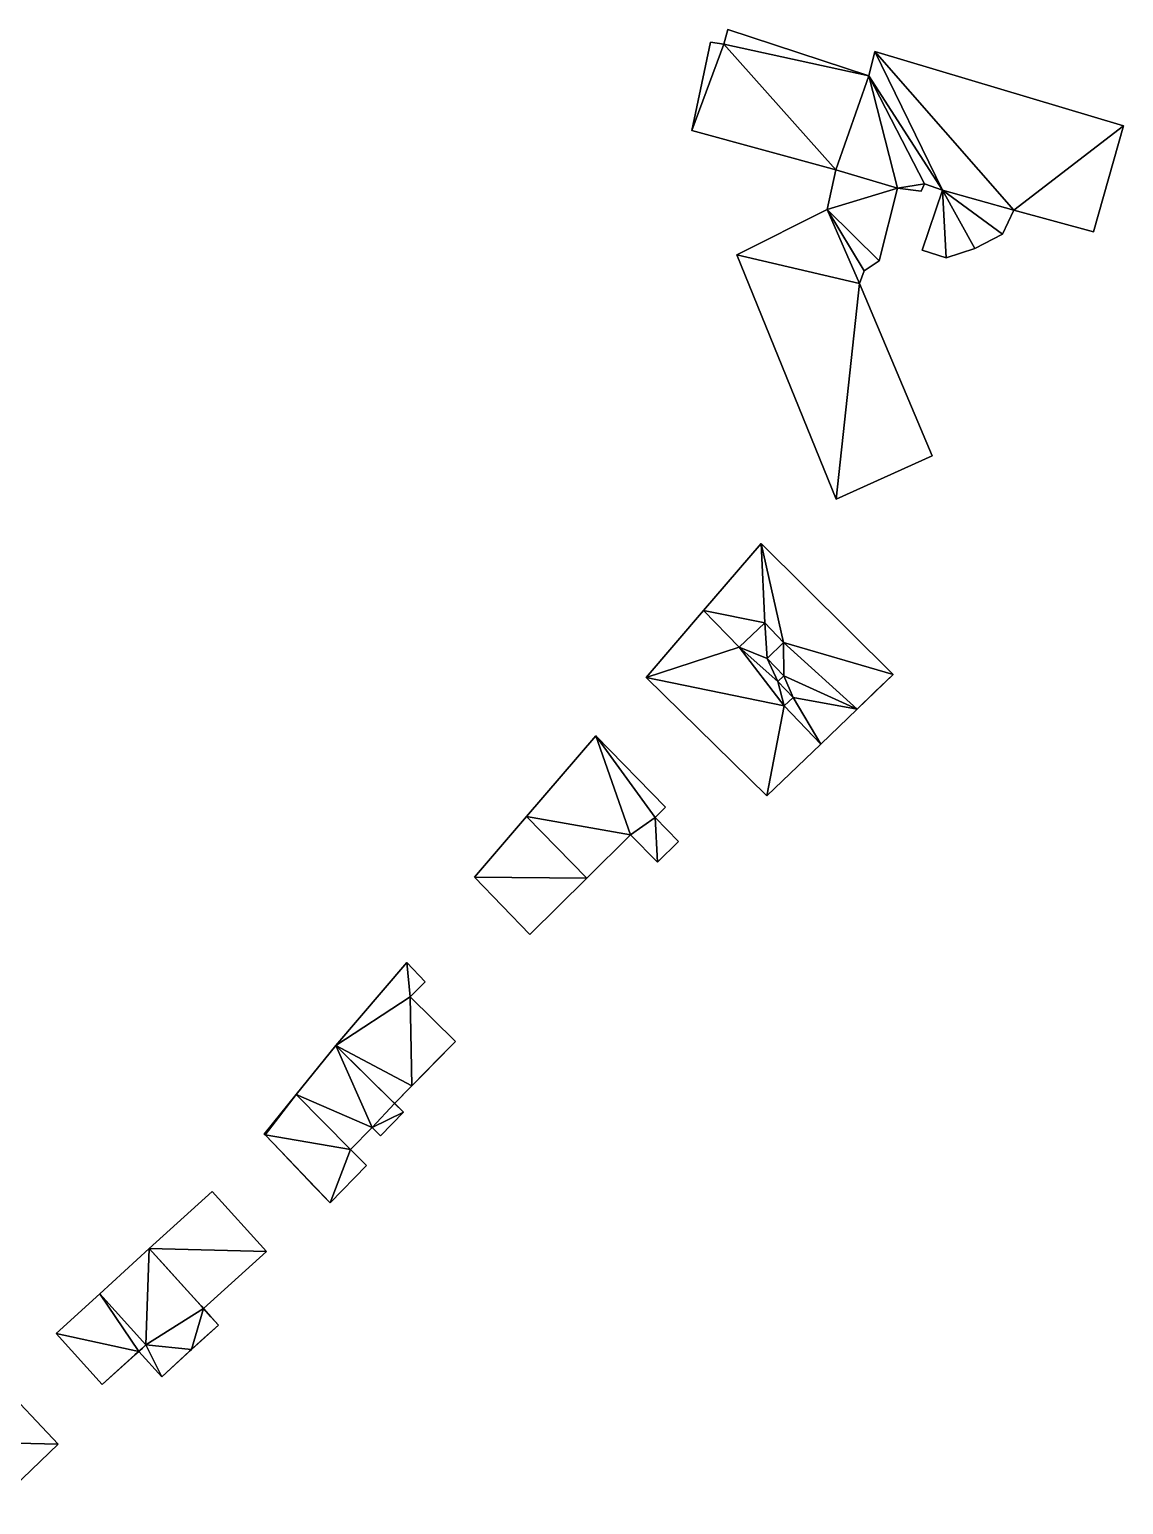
# Model space of a CAD drawing. Extents: x -170 to 170, y -225 to 164.
# Drawn here: x 19.9 to 169.8, y -177.2 to 24.8 of the extents above; entities that cross this region are included whole.
import ezdxf

# ---------------------------------------------------------------- set-up
doc = ezdxf.new("R2010")
doc.units = 0
doc.layers.add('OBSTRUCTIONS', color=7, linetype='CONTINUOUS')

msp = doc.modelspace()

# ---------------------------------------------------------------- meshes
at = {"layer": 'OBSTRUCTIONS'}
mesh = msp.add_polyface(dxfattribs=at)
corners = [(135.69, 21.76, 21.66), (169.76, 11.56, 21.66), (135.69, 21.76, -1.45), (169.76, 11.56, -1.45), (169.76, 11.56, -1.45), (165.63, -2.94, -1.45), (135.69, 21.76, -1.45), (134.85, 18.45, -1.45), (115.57, 24.77, -1.45), (115.02, 22.77, -1.45), (113.17, 23.02, -1.45), (110.61, 10.93, -1.45), (130.35, 5.54, -1.45), (129.14, 0.12, -1.45), (116.79, -6.07, -1.45), (130.39, -39.54, -1.45), (143.55, -33.62, -1.45), (133.57, -10.01, -1.45), (134.22, -8.28, -1.45), (136.27, -6.89, -1.45), (138.79, 3.03, -1.45), (142.04, 2.63, -1.45), (142.5, 3.62, -1.45), (144.96, 2.77, -1.45), (142.19, -5.45, -1.45), (145.47, -6.48, -1.45), (149.39, -5.23, -1.45), (153.19, -3.24, -1.45), (154.74, 0.02, -1.45), (169.76, 11.56, 21.66), (135.69, 21.76, 21.66), (165.63, -2.94, 21.66), (154.74, 0.02, 21.66), (153.19, -3.24, 21.66), (149.39, -5.23, 21.66), (145.47, -6.48, 21.66), (142.19, -5.45, 21.66), (144.96, 2.77, 21.66), (142.5, 3.62, 21.66), (142.04, 2.63, 21.66), (138.79, 3.03, 21.66), (136.27, -6.89, 21.66), (134.22, -8.28, 21.66), (133.57, -10.01, 21.66), (143.55, -33.62, 21.66), (130.39, -39.54, 21.66), (116.79, -6.07, 21.66), (129.14, 0.12, 21.66), (130.35, 5.54, 21.66), (110.61, 10.93, 21.66), (113.17, 23.02, 21.66), (115.02, 22.77, 21.66), (115.57, 24.77, 21.66), (134.85, 18.45, 21.66), (169.76, 11.56, 21.66), (165.63, -2.94, 21.66), (169.76, 11.56, -1.45), (165.63, -2.94, -1.45), (165.63, -2.94, 21.66), (154.74, 0.02, 21.66), (165.63, -2.94, -1.45), (154.74, 0.02, -1.45), (154.74, 0.02, 21.66), (153.19, -3.24, 21.66), (154.74, 0.02, -1.45), (153.19, -3.24, -1.45), (153.19, -3.24, 21.66), (149.39, -5.23, 21.66), (153.19, -3.24, -1.45), (149.39, -5.23, -1.45), (149.39, -5.23, 21.66), (145.47, -6.48, 21.66), (149.39, -5.23, -1.45), (145.47, -6.48, -1.45), (145.47, -6.48, 21.66), (142.19, -5.45, 21.66), (145.47, -6.48, -1.45), (142.19, -5.45, -1.45), (142.19, -5.45, 21.66), (144.96, 2.77, 21.66), (142.19, -5.45, -1.45), (144.96, 2.77, -1.45), (144.96, 2.77, 21.66), (142.5, 3.62, 21.66), (144.96, 2.77, -1.45), (142.5, 3.62, -1.45), (142.5, 3.62, 21.66), (142.04, 2.63, 21.66), (142.5, 3.62, -1.45), (142.04, 2.63, -1.45), (142.04, 2.63, 21.66), (138.79, 3.03, 21.66), (142.04, 2.63, -1.45), (138.79, 3.03, -1.45), (138.79, 3.03, 21.66), (136.27, -6.89, 21.66), (138.79, 3.03, -1.45), (136.27, -6.89, -1.45), (136.27, -6.89, 21.66), (134.22, -8.28, 21.66), (136.27, -6.89, -1.45), (134.22, -8.28, -1.45), (134.22, -8.28, 21.66), (133.57, -10.01, 21.66), (134.22, -8.28, -1.45), (133.57, -10.01, -1.45), (133.57, -10.01, 21.66), (143.55, -33.62, 21.66), (133.57, -10.01, -1.45), (143.55, -33.62, -1.45), (143.55, -33.62, 21.66), (130.39, -39.54, 21.66), (143.55, -33.62, -1.45), (130.39, -39.54, -1.45), (130.39, -39.54, 21.66), (116.79, -6.07, 21.66), (130.39, -39.54, -1.45), (116.79, -6.07, -1.45), (116.79, -6.07, 21.66), (129.14, 0.12, 21.66), (116.79, -6.07, -1.45), (129.14, 0.12, -1.45), (129.14, 0.12, 21.66), (130.35, 5.54, 21.66), (129.14, 0.12, -1.45), (130.35, 5.54, -1.45), (130.35, 5.54, 21.66), (110.61, 10.93, 21.66), (130.35, 5.54, -1.45), (110.61, 10.93, -1.45), (110.61, 10.93, 21.66), (113.17, 23.02, 21.66), (110.61, 10.93, -1.45), (113.17, 23.02, -1.45), (113.17, 23.02, 21.66), (115.02, 22.77, 21.66), (113.17, 23.02, -1.45), (115.02, 22.77, -1.45), (115.02, 22.77, 21.66), (115.57, 24.77, 21.66), (115.02, 22.77, -1.45), (115.57, 24.77, -1.45), (115.57, 24.77, 21.66), (134.85, 18.45, 21.66), (115.57, 24.77, -1.45), (134.85, 18.45, -1.45), (134.85, 18.45, 21.66), (135.69, 21.76, 21.66), (134.85, 18.45, -1.45), (135.69, 21.76, -1.45)]
mesh.append_faces([[corners[k] for k in face] for face in [(1, 3, 2, 0), (16, 15, 17, 17), (14, 17, 15, 15), (13, 19, 18, 18), (25, 24, 23, 23), (18, 17, 13, 13), (23, 26, 25, 25), (5, 28, 4, 4), (27, 23, 28, 28), (26, 23, 27, 27), (4, 28, 6, 6), (13, 20, 19, 19), (11, 10, 9, 9), (9, 12, 11, 11), (8, 7, 9, 9), (20, 22, 21, 21), (7, 23, 22, 22), (7, 20, 12, 12), (13, 12, 20, 20), (7, 6, 23, 23), (9, 7, 12, 12), (20, 7, 22, 22), (28, 23, 6, 6), (13, 17, 14, 14), (49, 51, 50, 50), (51, 53, 52, 52), (47, 41, 40, 40), (48, 51, 49, 49), (48, 53, 51, 51), (40, 53, 48, 48), (53, 37, 30, 30), (38, 40, 39, 39), (53, 40, 38, 38), (40, 48, 47, 47), (38, 37, 53, 53), (43, 47, 46, 46), (44, 43, 45, 45), (46, 45, 43, 43), (43, 42, 47, 47), (30, 32, 29, 29), (33, 32, 37, 37), (31, 29, 32, 32), (37, 32, 30, 30), (37, 34, 33, 33), (35, 34, 37, 37), (35, 37, 36, 36), (42, 41, 47, 47), (55, 57, 56, 54), (59, 61, 60, 58), (63, 65, 64, 62), (67, 69, 68, 66), (71, 73, 72, 70), (75, 77, 76, 74), (79, 81, 80, 78), (83, 85, 84, 82), (87, 89, 88, 86), (91, 93, 92, 90), (95, 97, 96, 94), (99, 101, 100, 98), (103, 105, 104, 102), (107, 109, 108, 106), (111, 113, 112, 110), (115, 117, 116, 114), (119, 121, 120, 118), (123, 125, 124, 122), (127, 129, 128, 126), (131, 133, 132, 130), (135, 137, 136, 134), (139, 141, 140, 138), (143, 145, 144, 142), (147, 149, 148, 146)]])
mesh = msp.add_polyface(dxfattribs=at)
corners = [(128.28, -73.08, 27.2), (133.27, -68.28, 27.2), (138.19, -63.56, 27.2), (130.75, -70.7, 20.04), (133.27, -68.28, 20.04), (135.71, -65.94, 20.04), (130.75, -70.7, 12.87), (133.27, -68.28, 12.87), (135.71, -65.94, 12.87), (130.75, -70.7, 5.71), (133.27, -68.28, 5.71), (135.71, -65.94, 5.71), (128.28, -73.08, -1.45), (133.27, -68.28, -1.45), (138.19, -63.56, -1.45), (138.19, -63.56, -1.45), (120.14, -45.59, -1.45), (128.28, -73.08, -1.45), (133.27, -68.28, -1.45), (123.29, -67.84, -1.45), (124.49, -66.7, -1.45), (122.4, -64.5, -1.45), (123.21, -63.73, -1.45), (120.93, -61.35, -1.45), (123.2, -59.17, -1.45), (120.62, -56.47, -1.45), (117.13, -59.82, -1.45), (112.23, -54.79, -1.45), (138.19, -63.56, 27.2), (133.27, -68.28, 27.2), (128.28, -73.08, 27.2), (120.14, -45.59, 27.2), (112.23, -54.79, 27.2), (117.13, -59.82, 27.2), (120.62, -56.47, 27.2), (123.2, -59.17, 27.2), (120.93, -61.35, 27.2), (123.21, -63.73, 27.2), (122.4, -64.5, 27.2), (124.49, -66.7, 27.2), (123.29, -67.84, 27.2), (138.19, -63.56, 27.2), (120.14, -45.59, 27.2), (138.19, -63.56, -1.45), (120.14, -45.59, -1.45), (120.14, -45.59, 27.2), (112.23, -54.79, 27.2), (120.14, -45.59, -1.45), (112.23, -54.79, -1.45), (112.23, -54.79, 27.2), (117.13, -59.82, 27.2), (112.23, -54.79, -1.45), (117.13, -59.82, -1.45), (117.13, -59.82, 27.2), (120.62, -56.47, 27.2), (117.13, -59.82, -1.45), (120.62, -56.47, -1.45), (120.62, -56.47, 27.2), (123.2, -59.17, 27.2), (120.62, -56.47, -1.45), (123.2, -59.17, -1.45), (123.2, -59.17, 27.2), (120.93, -61.35, 27.2), (123.2, -59.17, -1.45), (120.93, -61.35, -1.45), (120.93, -61.35, 27.2), (123.21, -63.73, 27.2), (120.93, -61.35, -1.45), (123.21, -63.73, -1.45), (123.21, -63.73, 27.2), (122.4, -64.5, 27.2), (123.21, -63.73, -1.45), (122.4, -64.5, -1.45), (122.4, -64.5, 27.2), (124.49, -66.7, 27.2), (122.4, -64.5, -1.45), (124.49, -66.7, -1.45), (124.49, -66.7, 27.2), (123.29, -67.84, 27.2), (124.49, -66.7, -1.45), (123.29, -67.84, -1.45), (123.29, -67.84, 27.2), (128.28, -73.08, 27.2), (123.29, -67.84, -1.45), (128.28, -73.08, -1.45)]
mesh.append_faces([[corners[k] for k in face] for face in [(7, 4, 3, 6), (8, 5, 4, 7), (10, 7, 6, 9), (11, 8, 7, 10), (3, 0, 6, 6), (12, 6, 0, 0), (1, 0, 3, 4), (5, 2, 1, 1), (1, 4, 5, 5), (8, 2, 5, 5), (13, 10, 9, 9), (6, 12, 9, 9), (12, 13, 9, 9), (14, 8, 11, 11), (11, 13, 14, 14), (11, 10, 13, 13), (2, 8, 14, 14), (22, 24, 18, 18), (15, 18, 24, 24), (20, 22, 18, 18), (19, 20, 17, 17), (18, 17, 20, 20), (21, 22, 20, 20), (25, 16, 24, 24), (15, 24, 16, 16), (27, 16, 25, 25), (26, 27, 25, 25), (24, 22, 23, 23), (34, 35, 31, 31), (28, 31, 35, 35), (32, 34, 31, 31), (32, 33, 34, 34), (36, 37, 35, 35), (37, 29, 35, 35), (28, 35, 29, 29), (39, 29, 37, 37), (40, 30, 39, 39), (29, 39, 30, 30), (39, 37, 38, 38), (42, 41, 43, 44), (46, 45, 47, 48), (50, 49, 51, 52), (54, 53, 55, 56), (58, 57, 59, 60), (62, 61, 63, 64), (66, 65, 67, 68), (70, 69, 71, 72), (74, 73, 75, 76), (78, 77, 79, 80), (82, 81, 83, 84)]])
mesh = msp.add_polyface(dxfattribs=at)
corners = [(117.13, -59.82, 19.5), (112.23, -54.79, 19.5), (117.13, -59.82, -1.45), (112.23, -54.79, -1.45), (112.23, -54.79, -1.45), (104.35, -63.96, -1.45), (117.13, -59.82, -1.45), (120.62, -56.47, -1.45), (123.2, -59.17, -1.45), (120.93, -61.35, -1.45), (123.21, -63.73, -1.45), (122.4, -64.5, -1.45), (124.49, -66.7, -1.45), (123.29, -67.84, -1.45), (128.28, -73.08, -1.45), (120.89, -80.16, -1.45), (112.23, -54.79, 19.5), (117.13, -59.82, 19.5), (104.35, -63.96, 19.5), (120.89, -80.16, 19.5), (128.28, -73.08, 19.5), (123.29, -67.84, 19.5), (124.49, -66.7, 19.5), (122.4, -64.5, 19.5), (123.21, -63.73, 19.5), (120.93, -61.35, 19.5), (123.2, -59.17, 19.5), (120.62, -56.47, 19.5), (112.23, -54.79, 19.5), (104.35, -63.96, 19.5), (112.23, -54.79, -1.45), (104.35, -63.96, -1.45), (104.35, -63.96, 19.5), (120.89, -80.16, 19.5), (104.35, -63.96, -1.45), (120.89, -80.16, -1.45), (120.89, -80.16, 19.5), (128.28, -73.08, 19.5), (120.89, -80.16, -1.45), (128.28, -73.08, -1.45), (128.28, -73.08, 19.5), (123.29, -67.84, 19.5), (128.28, -73.08, -1.45), (123.29, -67.84, -1.45), (123.29, -67.84, 19.5), (124.49, -66.7, 19.5), (123.29, -67.84, -1.45), (124.49, -66.7, -1.45), (124.49, -66.7, 19.5), (122.4, -64.5, 19.5), (124.49, -66.7, -1.45), (122.4, -64.5, -1.45), (122.4, -64.5, 19.5), (123.21, -63.73, 19.5), (122.4, -64.5, -1.45), (123.21, -63.73, -1.45), (123.21, -63.73, 19.5), (120.93, -61.35, 19.5), (123.21, -63.73, -1.45), (120.93, -61.35, -1.45), (120.93, -61.35, 19.5), (123.2, -59.17, 19.5), (120.93, -61.35, -1.45), (123.2, -59.17, -1.45), (123.2, -59.17, 19.5), (120.62, -56.47, 19.5), (123.2, -59.17, -1.45), (120.62, -56.47, -1.45), (120.62, -56.47, 19.5), (117.13, -59.82, 19.5), (120.62, -56.47, -1.45), (117.13, -59.82, -1.45)]
mesh.append_faces([[corners[k] for k in face] for face in [(1, 0, 2, 3), (6, 5, 4, 4), (11, 6, 9, 9), (8, 9, 7, 7), (6, 7, 9, 9), (13, 5, 6, 6), (14, 15, 13, 13), (6, 11, 13, 13), (13, 11, 12, 12), (9, 10, 11, 11), (15, 5, 13, 13), (21, 19, 20, 20), (17, 21, 23, 23), (21, 22, 23, 23), (25, 23, 24, 24), (18, 19, 21, 21), (16, 18, 17, 17), (23, 25, 17, 17), (27, 25, 26, 26), (17, 25, 27, 27), (18, 21, 17, 17), (29, 28, 30, 31), (33, 32, 34, 35), (37, 36, 38, 39), (41, 40, 42, 43), (45, 44, 46, 47), (49, 48, 50, 51), (53, 52, 54, 55), (57, 56, 58, 59), (61, 60, 62, 63), (65, 64, 66, 67), (69, 68, 70, 71)]])
mesh = msp.add_polyface(dxfattribs=at)
corners = [(105.58, -83.15, 3.51), (107, -81.73, 3.51), (105.58, -83.15, -1.45), (107, -81.73, -1.45), (107, -81.73, -1.45), (97.49, -71.95, -1.45), (105.58, -83.15, -1.45), (108.79, -86.41, -1.45), (105.9, -89.26, -1.45), (102.2, -85.5, -1.45), (96.22, -91.42, -1.45), (87.98, -83.01, -1.45), (107, -81.73, 3.51), (105.58, -83.15, 3.51), (97.49, -71.95, 3.51), (87.98, -83.01, 3.51), (96.22, -91.42, 3.51), (102.2, -85.5, 3.51), (105.9, -89.26, 3.51), (108.79, -86.41, 3.51), (107, -81.73, 3.51), (97.49, -71.95, 3.51), (107, -81.73, -1.45), (97.49, -71.95, -1.45), (97.49, -71.95, 3.51), (87.98, -83.01, 3.51), (97.49, -71.95, -1.45), (87.98, -83.01, -1.45), (87.98, -83.01, 3.51), (96.22, -91.42, 3.51), (87.98, -83.01, -1.45), (96.22, -91.42, -1.45), (96.22, -91.42, 3.51), (102.2, -85.5, 3.51), (96.22, -91.42, -1.45), (102.2, -85.5, -1.45), (102.2, -85.5, 3.51), (105.9, -89.26, 3.51), (102.2, -85.5, -1.45), (105.9, -89.26, -1.45), (105.9, -89.26, 3.51), (108.79, -86.41, 3.51), (105.9, -89.26, -1.45), (108.79, -86.41, -1.45), (108.79, -86.41, 3.51), (105.58, -83.15, 3.51), (108.79, -86.41, -1.45), (105.58, -83.15, -1.45)]
mesh.append_faces([[corners[k] for k in face] for face in [(1, 3, 2, 0), (4, 5, 6, 6), (9, 6, 5, 5), (7, 6, 8, 8), (9, 11, 10, 10), (6, 9, 8, 8), (5, 11, 9, 9), (17, 16, 15, 15), (13, 18, 17, 17), (17, 15, 14, 14), (12, 13, 14, 14), (17, 14, 13, 13), (18, 13, 19, 19), (21, 23, 22, 20), (25, 27, 26, 24), (29, 31, 30, 28), (33, 35, 34, 32), (37, 39, 38, 36), (41, 43, 42, 40), (45, 47, 46, 44)]])
mesh = msp.add_polyface(dxfattribs=at)
corners = [(96.22, -91.42, 7.36), (87.98, -83.01, 7.36), (96.22, -91.42, -1.45), (87.98, -83.01, -1.45), (87.98, -83.01, -1.45), (80.86, -91.32, -1.45), (96.22, -91.42, -1.45), (88.41, -99.15, -1.45), (87.98, -83.01, 7.36), (96.22, -91.42, 7.36), (80.86, -91.32, 7.36), (88.41, -99.15, 7.36), (87.98, -83.01, 7.36), (80.86, -91.32, 7.36), (87.98, -83.01, -1.45), (80.86, -91.32, -1.45), (80.86, -91.32, 7.36), (88.41, -99.15, 7.36), (80.86, -91.32, -1.45), (88.41, -99.15, -1.45), (88.41, -99.15, 7.36), (96.22, -91.42, 7.36), (88.41, -99.15, -1.45), (96.22, -91.42, -1.45)]
mesh.append_faces([[corners[k] for k in face] for face in [(1, 0, 2, 3), (5, 6, 7, 7), (6, 5, 4, 4), (9, 8, 10, 10), (10, 11, 9, 9), (13, 12, 14, 15), (17, 16, 18, 19), (21, 20, 22, 23)]])
mesh = msp.add_polyface(dxfattribs=at)
corners = [(69.9, -122.29, 3.73), (78.24, -113.78, 3.73), (71.98, -120.16, 2.43), (74.12, -117.98, 2.43), (76.15, -115.91, 2.43), (71.98, -120.16, 1.14), (74.12, -117.98, 1.14), (76.15, -115.91, 1.14), (71.98, -120.16, -0.16), (74.12, -117.98, -0.16), (76.15, -115.91, -0.16), (69.9, -122.29, -1.45), (78.24, -113.78, -1.45), (72.28, -119.87, 3.73), (72.28, -119.87, -1.45), (78.24, -113.78, -1.45), (72.06, -107.7, -1.45), (69.9, -122.29, -1.45), (72.28, -119.87, -1.45), (61.84, -114.35, -1.45), (71.57, -102.97, -1.45), (74.11, -105.62, -1.45), (78.24, -113.78, 3.73), (72.28, -119.87, 3.73), (69.9, -122.29, 3.73), (72.06, -107.7, 3.73), (74.11, -105.62, 3.73), (71.57, -102.97, 3.73), (61.84, -114.35, 3.73), (78.24, -113.78, 3.73), (72.06, -107.7, 3.73), (78.24, -113.78, -1.45), (72.06, -107.7, -1.45), (72.06, -107.7, 3.73), (74.11, -105.62, 3.73), (72.06, -107.7, -1.45), (74.11, -105.62, -1.45), (74.11, -105.62, 3.73), (71.57, -102.97, 3.73), (74.11, -105.62, -1.45), (71.57, -102.97, -1.45), (71.57, -102.97, 3.73), (61.84, -114.35, 3.73), (71.57, -102.97, -1.45), (61.84, -114.35, -1.45), (61.84, -114.35, 3.73), (69.9, -122.29, 3.73), (61.84, -114.35, -1.45), (69.9, -122.29, -1.45)]
mesh.append_faces([[corners[k] for k in face] for face in [(6, 5, 2, 3), (7, 6, 3, 4), (9, 8, 5, 6), (10, 9, 6, 7), (2, 5, 0, 0), (11, 0, 5, 5), (13, 2, 0, 0), (1, 4, 3, 13), (3, 2, 13, 13), (7, 4, 1, 1), (14, 11, 8, 8), (9, 14, 8, 8), (7, 12, 10, 10), (14, 9, 10, 10), (10, 12, 14, 14), (1, 12, 7, 7), (11, 5, 8, 8), (21, 20, 16, 16), (19, 16, 20, 20), (18, 19, 17, 17), (18, 15, 16, 16), (19, 18, 16, 16), (23, 24, 28, 28), (25, 23, 28, 28), (26, 25, 27, 27), (28, 27, 25, 25), (23, 25, 22, 22), (30, 32, 31, 29), (34, 36, 35, 33), (38, 40, 39, 37), (42, 44, 43, 41), (46, 48, 47, 45)]])
mesh = msp.add_polyface(dxfattribs=at)
corners = [(63.87, -128.61, 3.89), (56.44, -121.06, 3.89), (63.87, -128.61, -1.45), (56.44, -121.06, -1.45), (56.44, -121.06, -1.45), (61.84, -114.35, -1.45), (63.87, -128.61, -1.45), (66.84, -125.58, -1.45), (67.98, -126.71, -1.45), (71.12, -123.49, -1.45), (69.9, -122.29, -1.45), (56.44, -121.06, 3.89), (63.87, -128.61, 3.89), (61.84, -114.35, 3.89), (71.12, -123.49, 3.89), (69.9, -122.29, 3.89), (67.98, -126.71, 3.89), (66.84, -125.58, 3.89), (56.44, -121.06, 3.89), (61.84, -114.35, 3.89), (56.44, -121.06, -1.45), (61.84, -114.35, -1.45), (61.84, -114.35, 3.89), (71.12, -123.49, 3.89), (64.16, -116.64, 2.55), (66.48, -118.92, 2.55), (68.8, -121.21, 2.55), (64.16, -116.64, 1.22), (66.48, -118.92, 1.22), (68.8, -121.21, 1.22), (64.16, -116.64, -0.12), (66.48, -118.92, -0.12), (68.8, -121.21, -0.12), (61.84, -114.35, -1.45), (71.12, -123.49, -1.45), (69.9, -122.29, -1.45), (69.9, -122.29, 3.89), (70.51, -122.89, 2.55), (70.51, -122.89, 1.22), (70.51, -122.89, -0.12), (71.12, -123.49, 3.89), (67.98, -126.71, 3.89), (71.12, -123.49, -1.45), (67.98, -126.71, -1.45), (67.98, -126.71, 3.89), (66.84, -125.58, 3.89), (67.98, -126.71, -1.45), (66.84, -125.58, -1.45), (66.84, -125.58, 3.89), (63.87, -128.61, 3.89), (66.84, -125.58, -1.45), (63.87, -128.61, -1.45)]
mesh.append_faces([[corners[k] for k in face] for face in [(1, 3, 2, 0), (7, 4, 5, 5), (10, 7, 5, 5), (8, 7, 9, 9), (10, 9, 7, 7), (4, 7, 6, 6), (14, 17, 16, 16), (17, 15, 13, 13), (12, 17, 11, 11), (13, 11, 17, 17), (14, 15, 17, 17), (19, 21, 20, 18), (28, 27, 24, 25), (29, 28, 25, 26), (31, 30, 27, 28), (32, 31, 28, 29), (25, 24, 22, 22), (27, 22, 24, 24), (27, 33, 22, 22), (36, 25, 22, 22), (37, 36, 23, 23), (36, 37, 26, 26), (37, 38, 29, 26), (26, 25, 36, 36), (38, 37, 23, 23), (33, 30, 31, 35), (33, 27, 30, 30), (32, 29, 38, 39), (35, 32, 39, 34), (38, 34, 39, 39), (35, 31, 32, 32), (23, 34, 38, 38), (41, 43, 42, 40), (45, 47, 46, 44), (49, 51, 50, 48)]])
mesh = msp.add_polyface(dxfattribs=at)
corners = [(61.06, -135.91, 7.92), (66.06, -130.76, 7.92), (61.06, -135.91, -1.45), (66.06, -130.76, -1.45), (66.06, -130.76, -1.45), (63.87, -128.61, -1.45), (61.06, -135.91, -1.45), (52.06, -126.48, -1.45), (52.17, -126.59, -1.45), (56.44, -121.06, -1.45), (66.06, -130.76, 7.92), (61.06, -135.91, 7.92), (56.44, -121.06, 7.92), (63.87, -128.61, 7.92), (52.06, -126.48, 7.92), (52.17, -126.59, 7.92), (66.06, -130.76, 7.92), (63.87, -128.61, 7.92), (66.06, -130.76, -1.45), (63.87, -128.61, -1.45), (63.87, -128.61, 7.92), (56.44, -121.06, 7.92), (63.87, -128.61, -1.45), (56.44, -121.06, -1.45), (56.44, -121.06, 7.92), (52.06, -126.48, 7.92), (56.44, -121.06, -1.45), (52.06, -126.48, -1.45), (52.06, -126.48, 7.92), (61.06, -135.91, 7.92), (54.31, -128.84, 5.58), (56.56, -131.19, 5.58), (58.81, -133.55, 5.58), (54.31, -128.84, 3.23), (56.56, -131.19, 3.23), (58.81, -133.55, 3.23), (54.31, -128.84, 0.89), (56.56, -131.19, 0.89), (58.81, -133.55, 0.89), (52.06, -126.48, -1.45), (61.06, -135.91, -1.45), (52.13, -126.55, 5.58), (54.31, -128.84, 6.75), (52.13, -126.55, 6.75), (52.13, -126.55, 3.23), (54.31, -128.84, 4.4), (52.13, -126.55, 4.4), (52.13, -126.55, 0.89), (54.31, -128.84, 2.06), (52.13, -126.55, 2.06), (54.31, -128.84, -0.28), (52.13, -126.55, -0.28), (52.16, -126.58, 5.58), (54.31, -128.84, 6.16), (52.16, -126.58, 6.75), (52.13, -126.55, 6.16), (52.16, -126.58, 6.16), (55.43, -130.01, 5.58), (56.56, -131.19, 6.75), (55.43, -130.01, 6.75), (54.31, -128.84, 7.33), (52.13, -126.55, 7.33), (52.16, -126.58, 7.33), (52.16, -126.58, 3.23), (54.31, -128.84, 3.82), (52.16, -126.58, 4.4), (52.13, -126.55, 3.82), (52.16, -126.58, 3.82), (55.43, -130.01, 3.23), (56.56, -131.19, 4.4), (55.43, -130.01, 4.4), (54.31, -128.84, 4.99), (52.13, -126.55, 4.99), (52.16, -126.58, 4.99), (52.16, -126.58, 0.89), (54.31, -128.84, 1.47), (52.16, -126.58, 2.06), (52.13, -126.55, 1.47), (52.16, -126.58, 1.47), (55.43, -130.01, 0.89), (56.56, -131.19, 2.06), (55.43, -130.01, 2.06), (54.31, -128.84, 2.65), (52.13, -126.55, 2.65), (52.16, -126.58, 2.65), (54.31, -128.84, -0.87), (52.16, -126.58, -0.28), (52.13, -126.55, -0.87), (52.16, -126.58, -0.87), (56.56, -131.19, -0.28), (55.43, -130.01, -0.28), (54.31, -128.84, 0.3), (52.13, -126.55, 0.3), (52.16, -126.58, 0.3), (52.17, -126.59, -1.45), (52.17, -126.59, 7.92)]
mesh.append_faces([[corners[k] for k in face] for face in [(1, 0, 2, 3), (8, 7, 9, 9), (5, 8, 9, 9), (4, 6, 5, 5), (8, 5, 6, 6), (10, 13, 11, 11), (15, 11, 13, 13), (12, 14, 15, 15), (13, 12, 15, 15), (17, 16, 18, 19), (21, 20, 22, 23), (25, 24, 26, 27), (30, 53, 56, 52), (53, 42, 54, 56), (56, 54, 43, 55), (52, 56, 55, 41), (42, 60, 62, 54), (54, 62, 61, 43), (31, 58, 59, 57), (53, 30, 57, 57), (59, 42, 53, 53), (57, 59, 53, 53), (33, 64, 67, 63), (64, 45, 65, 67), (67, 65, 46, 66), (63, 67, 66, 44), (45, 71, 73, 65), (71, 30, 52, 73), (73, 52, 41, 72), (65, 73, 72, 46), (34, 69, 70, 68), (69, 31, 57, 70), (71, 45, 70, 70), (57, 30, 71, 71), (70, 57, 71, 71), (64, 33, 68, 68), (70, 45, 64, 64), (68, 70, 64, 64), (69, 34, 35, 35), (32, 31, 69, 69), (35, 32, 69, 69), (36, 75, 78, 74), (75, 48, 76, 78), (78, 76, 49, 77), (74, 78, 77, 47), (48, 82, 84, 76), (82, 33, 63, 84), (84, 63, 44, 83), (76, 84, 83, 49), (37, 80, 81, 79), (80, 34, 68, 81), (82, 48, 81, 81), (68, 33, 82, 82), (81, 68, 82, 82), (75, 36, 79, 79), (81, 48, 75, 75), (79, 81, 75, 75), (80, 37, 38, 38), (35, 34, 80, 80), (38, 35, 80, 80), (85, 50, 86, 88), (88, 86, 51, 87), (50, 91, 93, 86), (91, 36, 74, 93), (93, 74, 47, 92), (86, 93, 92, 51), (89, 37, 79, 90), (91, 50, 90, 90), (79, 36, 91, 91), (90, 79, 91, 91), (95, 28, 61, 61), (43, 61, 28, 28), (28, 55, 43, 43), (55, 28, 41, 41), (28, 72, 41, 41), (28, 66, 46, 46), (28, 44, 66, 66), (46, 72, 28, 28), (44, 28, 39, 39), (60, 95, 62, 62), (61, 62, 95, 95), (58, 29, 60, 60), (95, 60, 29, 29), (60, 42, 59, 59), (32, 58, 31, 31), (29, 58, 32, 32), (60, 59, 58, 58), (35, 29, 32, 32), (39, 49, 83, 83), (39, 47, 77, 77), (77, 49, 39, 39), (51, 92, 39, 39), (47, 39, 92, 92), (39, 87, 51, 51), (87, 94, 88, 88), (94, 87, 39, 39), (39, 83, 44, 44), (89, 38, 37, 37), (40, 35, 38, 38), (40, 85, 94, 94), (50, 85, 90, 90), (90, 85, 89, 89), (40, 89, 85, 85), (38, 89, 40, 40), (88, 94, 85, 85), (29, 35, 40, 40)]])
mesh = msp.add_polyface(dxfattribs=at)
corners = [(43.72, -150.37, 3.53), (36.3, -142.16, 3.53), (43.72, -150.37, -1.45), (36.3, -142.16, -1.45), (36.3, -142.16, -1.45), (44.92, -134.33, -1.45), (43.72, -150.37, -1.45), (52.34, -142.54, -1.45), (36.3, -142.16, 3.53), (43.72, -150.37, 3.53), (44.92, -134.33, 3.53), (52.34, -142.54, 3.53), (36.3, -142.16, 3.53), (44.92, -134.33, 3.53), (36.3, -142.16, -1.45), (44.92, -134.33, -1.45), (44.92, -134.33, 3.53), (52.34, -142.54, 3.53), (44.92, -134.33, -1.45), (52.34, -142.54, -1.45), (52.34, -142.54, 3.53), (43.72, -150.37, 3.53), (52.34, -142.54, -1.45), (43.72, -150.37, -1.45)]
mesh.append_faces([[corners[k] for k in face] for face in [(1, 0, 2, 3), (7, 4, 6, 6), (4, 7, 5, 5), (8, 10, 11, 11), (11, 9, 8, 8), (13, 12, 14, 15), (17, 16, 18, 19), (21, 20, 22, 23)]])
mesh = msp.add_polyface(dxfattribs=at)
corners = [(35.84, -155.34, 8.79), (29.51, -148.34, 8.79), (35.84, -155.34, -1.45), (29.51, -148.34, -1.45), (29.51, -148.34, -1.45), (36.3, -142.16, -1.45), (35.84, -155.34, -1.45), (34.86, -156.23, -1.45), (38, -159.7, -1.45), (45.77, -152.63, -1.45), (42.08, -155.98, -1.45), (43.72, -150.37, -1.45), (29.51, -148.34, 8.79), (35.84, -155.34, 8.79), (36.3, -142.16, 8.79), (45.77, -152.63, 8.79), (43.72, -150.37, 8.79), (38, -159.7, 8.79), (42.08, -155.98, 8.79), (34.86, -156.23, 8.79), (29.51, -148.34, 8.79), (36.3, -142.16, 8.79), (29.51, -148.34, -1.45), (36.3, -142.16, -1.45), (36.3, -142.16, 8.79), (45.77, -152.63, 8.79), (38.6, -144.7, 6.23), (41.03, -147.4, 6.23), (43.4, -150.02, 6.23), (38.6, -144.7, 3.67), (41.03, -147.4, 3.67), (43.4, -150.02, 3.67), (38.6, -144.7, 1.11), (41.03, -147.4, 1.11), (43.4, -150.02, 1.11), (36.3, -142.16, -1.45), (45.77, -152.63, -1.45), (43.72, -150.37, -1.45), (43.72, -150.37, 8.79), (44.74, -151.5, 6.23), (44.74, -151.5, 3.67), (44.74, -151.5, 1.11), (45.77, -152.63, 8.79), (38, -159.7, 8.79), (43.82, -154.4, 6.23), (41.83, -156.2, 6.23), (39.94, -157.93, 6.23), (43.82, -154.4, 3.67), (41.83, -156.2, 3.67), (39.94, -157.93, 3.67), (43.82, -154.4, 1.11), (41.83, -156.2, 1.11), (39.94, -157.93, 1.11), (45.77, -152.63, -1.45), (38, -159.7, -1.45), (42.08, -155.98, -1.45), (42.08, -155.98, 8.79), (38, -159.7, 8.79), (34.86, -156.23, 8.79), (38, -159.7, -1.45), (34.86, -156.23, -1.45), (34.86, -156.23, 8.79), (35.84, -155.34, 8.79), (34.86, -156.23, -1.45), (35.84, -155.34, -1.45)]
mesh.append_faces([[corners[k] for k in face] for face in [(1, 3, 2, 0), (4, 5, 6, 6), (11, 6, 5, 5), (7, 6, 8, 8), (10, 11, 9, 9), (10, 8, 6, 6), (11, 10, 6, 6), (18, 15, 16, 16), (18, 13, 17, 17), (13, 18, 16, 16), (12, 13, 14, 14), (16, 14, 13, 13), (17, 13, 19, 19), (21, 23, 22, 20), (30, 29, 26, 27), (31, 30, 27, 28), (33, 32, 29, 30), (34, 33, 30, 31), (27, 26, 24, 24), (29, 24, 26, 26), (29, 35, 24, 24), (38, 27, 24, 24), (25, 39, 28, 38), (39, 40, 31, 28), (28, 27, 38, 38), (40, 39, 25, 25), (35, 32, 33, 37), (35, 29, 32, 32), (34, 31, 40, 41), (37, 34, 41, 36), (40, 36, 41, 41), (37, 33, 34, 34), (25, 36, 40, 40), (48, 47, 44, 45), (49, 48, 45, 46), (51, 50, 47, 48), (52, 51, 48, 49), (44, 47, 42, 42), (53, 42, 47, 47), (56, 44, 42, 42), (43, 46, 45, 56), (45, 44, 56, 56), (49, 46, 43, 43), (55, 53, 50, 50), (47, 50, 53, 53), (51, 55, 50, 50), (49, 54, 52, 52), (55, 51, 52, 52), (52, 54, 55, 55), (43, 54, 49, 49), (58, 60, 59, 57), (62, 64, 63, 61)]])
mesh = msp.add_polyface(dxfattribs=at)
corners = [(29.51, -148.34, 9.24), (23.54, -153.77, 9.24), (29.51, -148.34, -1.45), (23.54, -153.77, -1.45), (23.54, -153.77, -1.45), (29.86, -160.76, -1.45), (29.51, -148.34, -1.45), (35.84, -155.34, -1.45), (34.86, -156.23, -1.45), (23.54, -153.77, 9.24), (29.51, -148.34, 9.24), (29.86, -160.76, 9.24), (35.84, -155.34, 9.24), (34.86, -156.23, 9.24), (23.54, -153.77, 9.24), (29.86, -160.76, 9.24), (23.54, -153.77, -1.45), (29.86, -160.76, -1.45), (29.86, -160.76, 9.24), (35.84, -155.34, 9.24), (31.41, -159.36, 6.57), (32.85, -158.05, 6.57), (34.34, -156.69, 6.57), (31.41, -159.36, 3.89), (32.85, -158.05, 3.89), (34.34, -156.69, 3.89), (31.41, -159.36, 1.22), (32.85, -158.05, 1.22), (34.34, -156.69, 1.22), (29.86, -160.76, -1.45), (35.84, -155.34, -1.45), (34.86, -156.23, -1.45), (34.86, -156.23, 9.24), (35.35, -155.78, 6.57), (35.35, -155.78, 3.89), (35.35, -155.78, 1.22), (35.84, -155.34, 9.24), (29.51, -148.34, 9.24), (35.84, -155.34, -1.45), (29.51, -148.34, -1.45)]
mesh.append_faces([[corners[k] for k in face] for face in [(1, 0, 2, 3), (4, 8, 5, 5), (8, 4, 6, 6), (7, 8, 6, 6), (13, 10, 9, 9), (9, 11, 13, 13), (12, 10, 13, 13), (15, 14, 16, 17), (24, 21, 20, 23), (25, 22, 21, 24), (27, 24, 23, 26), (28, 25, 24, 27), (21, 18, 20, 20), (23, 20, 18, 18), (23, 18, 29, 29), (32, 18, 21, 21), (33, 19, 32, 32), (32, 22, 33, 33), (33, 22, 25, 34), (22, 32, 21, 21), (34, 19, 33, 33), (29, 31, 27, 26), (29, 26, 23, 23), (28, 35, 34, 25), (30, 35, 31, 31), (28, 31, 35, 35), (34, 35, 30, 30), (31, 28, 27, 27), (19, 34, 30, 30), (37, 36, 38, 39)]])
mesh = msp.add_polyface(dxfattribs=at)
corners = [(15.19, -177.2, 12.51), (23.83, -168.95, 12.51), (15.19, -177.2, -1.45), (23.83, -168.95, -1.45), (23.83, -168.95, -1.45), (15.59, -160.28, -1.45), (15.19, -177.2, -1.45), (6.95, -168.52, -1.45), (23.83, -168.95, 12.51), (15.19, -177.2, 12.51), (15.59, -160.28, 12.51), (6.95, -168.52, 12.51), (23.83, -168.95, 12.51), (15.59, -160.28, 12.51), (23.83, -168.95, -1.45), (15.59, -160.28, -1.45), (15.59, -160.28, 12.51), (6.95, -168.52, 12.51), (15.59, -160.28, -1.45), (6.95, -168.52, -1.45), (6.95, -168.52, 12.51), (15.19, -177.2, 12.51), (6.95, -168.52, -1.45), (15.19, -177.2, -1.45)]
mesh.append_faces([[corners[k] for k in face] for face in [(1, 0, 2, 3), (4, 7, 5, 5), (7, 4, 6, 6), (11, 9, 8, 8), (8, 10, 11, 11), (13, 12, 14, 15), (17, 16, 18, 19), (21, 20, 22, 23)]])

doc.saveas('drawing.dxf')
